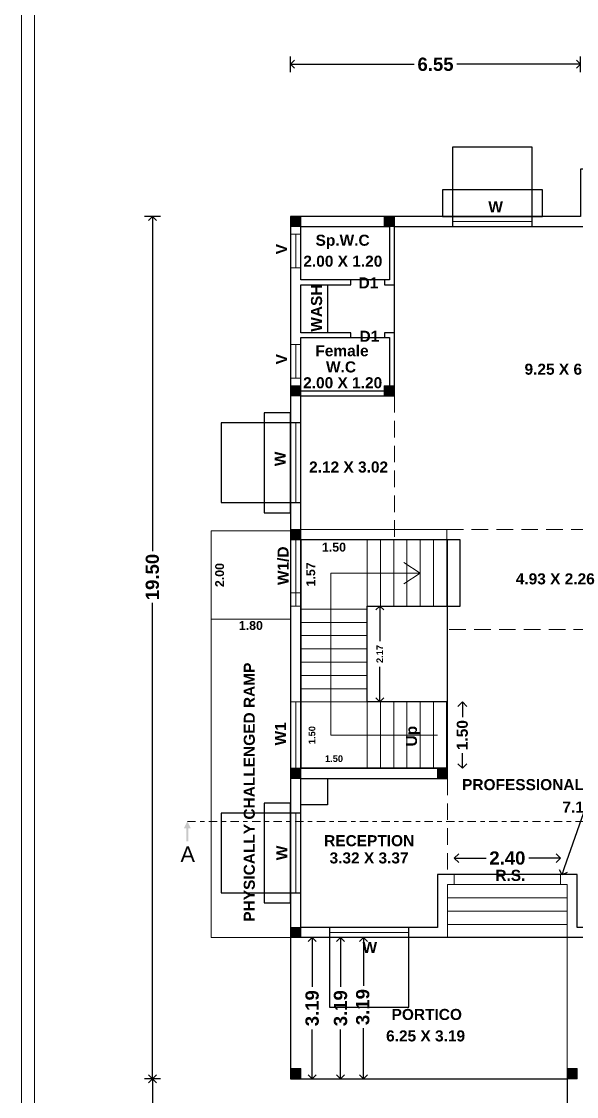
# Model space of a CAD drawing. Header units: metres. Extents: x -1558670 to -1556515, y 43632 to 45317.
# Drawn here: x -1558188.46 to -1558175.91, y 44070.96 to 44095.27 of the extents above; entities that cross this region are included whole.
import ezdxf

# ---------------------------------------------------------------- set-up
doc = ezdxf.new("R2010")
doc.units = ezdxf.units.M
doc.header["$LTSCALE"] = 750
doc.header["$MEASUREMENT"] = 0
doc.header["$PDMODE"] = 35
doc.header["$PDSIZE"] = 50
for name, pattern in [('DASHDOT2', [0.5, 0.25, -0.125, 0, -0.125]), ('DASHED', [0.75, 0.5, -0.25]), ('HIDDEN', [0.375, 0.25, -0.125])]:
    doc.linetypes.add(name, pattern=pattern)
doc.layers.get('0').update_dxf_attribs({"lineweight": 5})
doc.layers.get('Defpoints').update_dxf_attribs({"lineweight": 0})
doc.layers.add('AR_WALL', color=7, linetype='Continuous', lineweight=40)
doc.layers.add('DIST_EXIT', color=7, linetype='Continuous', lineweight=0)
doc.layers.add('BLK_1_COVERED_AREA', color=140, linetype='Continuous', plot=False)
doc.layers.add('BLK_1_FLR_0_BLT_UP_AREA', color=1, linetype='Continuous', plot=False)
for name, color, linetype in [('BLK_1_FLR_0_CARPET_AREA', 10, 'Continuous'), ('BLK_1_FLR_0_CHAJJA', 6, 'Continuous'), ('BLK_1_FLR_0_DRINKING_WATER', 1, 'Continuous'), ('BLK_1_FLR_0_EXIT_WIDTH_DOOR', 2, 'Continuous'), ('BLK_1_FLR_0_EXIT_WIDTH_STAIR', 1, 'Continuous'), ('BLK_1_FLR_0_REGULAR_ROOM', 7, 'Continuous'), ('BLK_1_FLR_0_ROOM_1_LIGHT_VENTILATION_1', 7, 'Continuous'), ('BLK_1_FLR_0_SP_WC', 2, 'Continuous'), ('BLK_1_FLR_0_STAIR_1', 1, 'Continuous'), ('BLK_1_FLR_0_WASH', 7, 'Continuous'), ('BLK_1_FLR_0_WATER_CLOSET', 7, 'Continuous'), ('BLK_1_PORTICO_1', 7, 'Continuous')]:
    doc.layers.add(name, color=color, linetype=linetype)
doc.styles.add('Ar Bold', font='arialbd.ttf', dxfattribs={"height": 0.5})
doc.styles.get("Standard").update_dxf_attribs({"font": 'arial.ttf'})
doc.dimstyles.new('~Side open', dxfattribs={"dimtxt": 0.5, "dimasz": 0.18, "dimexe": 0.18, "dimexo": 0.0625, "dimgap": 0.09, "dimtad": 1, "dimzin": 4, "dimdsep": 46, "dimtxsty": 'Ar Bold', "dimblk": 'OPEN90', "dimcen": 0.09, "dimse1": 1, "dimse2": 1, "dimclrd": 252, "dimclrt": 256, "dimadec": 0, "dimazin": 0, "dimtfac": 1, "dimtix": 1, "dimtofl": 0, "dimtmove": 2, "dimatfit": 0, "dimfxl": 0, "dimtzin": 0, "dimarcsym": 0})

# ---------------------------------------------------------------- blocks, each defined once
blk = doc.blocks.new('_Open90')
at = {"layer": 'AR_WALL', "color": 0, "lineweight": -2}
for p, q in [((0, 0), (-1, 0)), ((-0.5, 0.5), (0, 0)), ((0, 0), (-0.5, -0.5))]:
    blk.add_line(p, q, dxfattribs=at)
blk = doc.blocks.new('*D84')
at = {"color": 252, "lineweight": -2}
for p, q in [((-1558180.36, 44081.874), (-1558180.36, 44081.256)), ((-1558180.36, 44080.064), (-1558180.36, 44080.682))]:
    blk.add_line(p, q, dxfattribs=at)
at = {"layer": 'Defpoints', "color": 0}
for p in [(-1558180.645, 44082.054), (-1558180.36, 44082.054), (-1558180.645, 44079.884)]:
    blk.add_point(p, dxfattribs=at)
at = {"color": 252, "lineweight": -2, "xscale": 0.18, "yscale": 0.18, "zscale": 0.18}
for p, rotation in [((-1558180.36, 44082.054), 90), ((-1558180.36, 44079.884), 270)]:
    blk.add_blockref('_Open90', p, dxfattribs=dict(at, rotation=rotation))
at = {"insert": (-1558180.36, 44080.969), "char_height": 0.5, "attachment_point": 5, "rotation": 90, "style": 'Ar Bold'}
blk.add_mtext('{\\H0.3x;2.17}', dxfattribs=at)
blk = doc.blocks.new('*D83')
at = {"layer": 'Defpoints', "color": 0}
for p in [(-1558182.145, 44083.115), (-1558182.145, 44082.284), (-1558180.645, 44082.284)]:
    blk.add_point(p, dxfattribs=at)
at = {"insert": (-1558181.395, 44083.383), "char_height": 0.5, "attachment_point": 5, "style": 'Ar Bold'}
blk.add_mtext('{\\H0.4x;1.50}', dxfattribs=at)
blk = doc.blocks.new('*D85')
at = {"layer": 'Defpoints', "color": 0}
for p in [(-1558182.145, 44079.884), (-1558180.645, 44079.884), (-1558180.645, 44079.703)]:
    blk.add_point(p, dxfattribs=at)
at = {"insert": (-1558181.395, 44078.601), "char_height": 0.5, "attachment_point": 5, "style": 'Ar Bold'}
blk.add_mtext('{\\H0.3x;1.50}', dxfattribs=at)
blk = doc.blocks.new('*D86')
at = {"layer": 'Defpoints', "color": 0}
for p in [(-1558180.891, 44079.884), (-1558180.645, 44079.884), (-1558180.645, 44078.384)]:
    blk.add_point(p, dxfattribs=at)
at = {"insert": (-1558181.892, 44079.134), "char_height": 0.5, "attachment_point": 5, "rotation": 90, "style": 'Ar Bold'}
blk.add_mtext('{\\H0.3x;1.50}', dxfattribs=at)
blk = doc.blocks.new('*D87')
at = {"layer": 'Defpoints', "color": 0}
for p in [(-1558182.145, 44083.554), (-1558181.997, 44083.554), (-1558182.145, 44081.984)]:
    blk.add_point(p, dxfattribs=at)
at = {"insert": (-1558181.919, 44082.769), "char_height": 0.5, "attachment_point": 5, "rotation": 90, "style": 'Ar Bold'}
blk.add_mtext('{\\H0.4x;1.57}', dxfattribs=at)
blk = doc.blocks.new('*D88')
at = {"layer": 'BLK_1_FLR_0_EXIT_WIDTH_STAIR', "color": 1, "lineweight": -2}
for p, q in [((-1558178.493, 44079.684), (-1558178.493, 44079.542)), ((-1558178.493, 44078.584), (-1558178.493, 44078.727))]:
    blk.add_line(p, q, dxfattribs=at)
at = {"layer": 'Defpoints', "color": 0}
for p in [(-1558178.845, 44079.884), (-1558178.845, 44078.384), (-1558178.493, 44078.384)]:
    blk.add_point(p, dxfattribs=at)
at = {"layer": 'BLK_1_FLR_0_EXIT_WIDTH_STAIR', "color": 1, "lineweight": -2, "xscale": 0.2, "yscale": 0.2, "zscale": 0.2}
for p, rotation in [((-1558178.493, 44079.884), 90), ((-1558178.493, 44078.384), 270)]:
    blk.add_blockref('_Open90', p, dxfattribs=dict(at, rotation=rotation))
at = {"layer": 'BLK_1_FLR_0_EXIT_WIDTH_STAIR', "insert": (-1558178.493, 44079.134), "char_height": 0.5, "attachment_point": 5, "rotation": 90, "style": 'Ar Bold'}
blk.add_mtext('{\\H0.5x;1.50}', dxfattribs=at)
blk = doc.blocks.new('*D89')
at = {"layer": 'BLK_1_FLR_0_EXIT_WIDTH_DOOR', "color": 2, "lineweight": -2}
for p, q in [((-1558178.475, 44076.353), (-1558177.957, 44076.353)), ((-1558176.475, 44076.353), (-1558176.992, 44076.353))]:
    blk.add_line(p, q, dxfattribs=at)
at = {"layer": 'Defpoints', "color": 0}
for p in [(-1558176.275, 44076.353), (-1558178.675, 44075.984), (-1558176.275, 44075.984)]:
    blk.add_point(p, dxfattribs=at)
at = {"layer": 'BLK_1_FLR_0_EXIT_WIDTH_DOOR', "color": 2, "lineweight": -2, "xscale": 0.2, "yscale": 0.2, "zscale": 0.2, "rotation": 180}
blk.add_blockref('_Open90', (-1558178.675, 44076.353), dxfattribs=at)
at = {"layer": 'BLK_1_FLR_0_EXIT_WIDTH_DOOR', "color": 2, "lineweight": -2, "xscale": 0.2, "yscale": 0.2, "zscale": 0.2}
blk.add_blockref('_Open90', (-1558176.275, 44076.353), dxfattribs=at)
at = {"layer": 'BLK_1_FLR_0_EXIT_WIDTH_DOOR', "insert": (-1558177.475, 44076.353), "char_height": 0.5, "attachment_point": 5, "style": 'Ar Bold'}
blk.add_mtext('{\\H0.6x;\\C2;2.40}', dxfattribs=at)
blk = doc.blocks.new('*D90')
at = {"layer": 'Defpoints', "color": 0}
for p in [(-1558170.784, 44091.704), (-1558176.275, 44075.984), (-1558176.239, 44075.972)]:
    blk.add_point(p, dxfattribs=at)
at = {"layer": 'DIST_EXIT', "color": 7, "lineweight": -2}
for p, q in [((-1558170.808, 44091.522), (-1558174.374, 44081.312)), ((-1558176.18, 44076.142), (-1558174.764, 44080.195))]:
    blk.add_line(p, q, dxfattribs=at)
at = {"layer": 'DIST_EXIT', "color": 7, "lineweight": -2, "xscale": 0.18, "yscale": 0.18, "zscale": 0.18}
for p, rotation in [((-1558170.749, 44091.692), 70.74797862416571), ((-1558176.239, 44075.972), 250.7479786241657)]:
    blk.add_blockref('_Open90', p, dxfattribs=dict(at, rotation=rotation))
at = {"layer": 'DIST_EXIT', "insert": (-1558174.569, 44080.753), "char_height": 0.5, "attachment_point": 5, "rotation": 70.748, "style": 'Ar Bold'}
blk.add_mtext('{\\H0.6x;16.65}', dxfattribs=at)
blk = doc.blocks.new('*D92')
at = {"layer": 'BLK_1_PORTICO_1', "color": 2, "lineweight": -2}
for p, q in [((-1558181.246, 44074.374), (-1558181.246, 44073.439)), ((-1558181.246, 44071.543), (-1558181.246, 44072.478))]:
    blk.add_line(p, q, dxfattribs=at)
at = {"layer": 'Defpoints', "color": 0}
for p in [(-1558178.825, 44074.554), (-1558181.246, 44071.363), (-1558178.825, 44071.363)]:
    blk.add_point(p, dxfattribs=at)
at = {"layer": 'BLK_1_PORTICO_1', "color": 2, "lineweight": -2, "xscale": 0.18, "yscale": 0.18, "zscale": 0.18}
for p, rotation in [((-1558181.246, 44074.554), 90), ((-1558181.246, 44071.363), 270)]:
    blk.add_blockref('_Open90', p, dxfattribs=dict(at, rotation=rotation))
at = {"layer": 'BLK_1_PORTICO_1', "insert": (-1558181.246, 44072.958), "char_height": 0.5, "attachment_point": 5, "rotation": 90, "style": 'Ar Bold'}
blk.add_mtext('{\\H0.6x;\\C2;3.19}', dxfattribs=at)
blk = doc.blocks.new('*D103')
at = {"color": 0, "lineweight": -2}
for p, q in [((-1558182.375, 44066.815), (-1558182.375, 44066.455)), ((-1558176.124, 44066.815), (-1558176.124, 44066.455))]:
    blk.add_line(p, q, dxfattribs=at)
at = {"color": 252, "lineweight": -2}
for p, q in [((-1558182.195, 44066.635), (-1558179.732, 44066.635)), ((-1558176.304, 44066.635), (-1558178.767, 44066.635))]:
    blk.add_line(p, q, dxfattribs=at)
at = {"layer": 'Defpoints', "color": 0}
for p in [(-1558182.375, 44071.363), (-1558176.124, 44071.363), (-1558176.124, 44066.635)]:
    blk.add_point(p, dxfattribs=at)
at = {"color": 252, "lineweight": -2, "xscale": 0.18, "yscale": 0.18, "zscale": 0.18, "rotation": 180}
blk.add_blockref('_Open90', (-1558182.375, 44066.635), dxfattribs=at)
at = {"color": 252, "lineweight": -2, "xscale": 0.18, "yscale": 0.18, "zscale": 0.18}
blk.add_blockref('_Open90', (-1558176.124, 44066.635), dxfattribs=at)
at = {"insert": (-1558179.25, 44066.635), "char_height": 0.5, "attachment_point": 5, "style": 'Ar Bold'}
blk.add_mtext('{\\H0.6x;6.25}', dxfattribs=at)
blk = doc.blocks.new('*D104')
at = {"color": 0, "lineweight": -2}
for p, q in [((-1558185.321, 44071.363), (-1558185.681, 44071.363)), ((-1558185.321, 44067.533), (-1558185.681, 44067.533))]:
    blk.add_line(p, q, dxfattribs=at)
at = {"color": 252, "lineweight": -2}
for p, q in [((-1558185.501, 44071.183), (-1558185.501, 44069.929)), ((-1558185.501, 44067.713), (-1558185.501, 44068.967))]:
    blk.add_line(p, q, dxfattribs=at)
at = {"layer": 'Defpoints', "color": 0}
for p in [(-1558176.124, 44071.363), (-1558185.501, 44067.533), (-1558176.124, 44067.533)]:
    blk.add_point(p, dxfattribs=at)
at = {"color": 252, "lineweight": -2, "xscale": 0.18, "yscale": 0.18, "zscale": 0.18}
for p, rotation in [((-1558185.501, 44071.363), 90), ((-1558185.501, 44067.533), 270)]:
    blk.add_blockref('_Open90', p, dxfattribs=dict(at, rotation=rotation))
at = {"insert": (-1558185.501, 44069.448), "char_height": 0.5, "attachment_point": 5, "rotation": 90, "style": 'Ar Bold'}
blk.add_mtext('{\\H0.6x;3.83}', dxfattribs=at)
blk = doc.blocks.new('*D105')
at = {"color": 0, "lineweight": -2}
for p, q in [((-1558185.321, 44090.864), (-1558185.681, 44090.864)), ((-1558185.321, 44071.363), (-1558185.681, 44071.363))]:
    blk.add_line(p, q, dxfattribs=at)
at = {"color": 252, "lineweight": -2}
for p, q in [((-1558185.501, 44090.684), (-1558185.501, 44083.297)), ((-1558185.501, 44071.543), (-1558185.501, 44082.122))]:
    blk.add_line(p, q, dxfattribs=at)
at = {"layer": 'Defpoints', "color": 0}
for p in [(-1558182.375, 44090.864), (-1558185.501, 44071.363), (-1558182.375, 44071.363)]:
    blk.add_point(p, dxfattribs=at)
at = {"color": 252, "lineweight": -2, "xscale": 0.18, "yscale": 0.18, "zscale": 0.18}
for p, rotation in [((-1558185.501, 44090.864), 90), ((-1558185.501, 44071.363), 270)]:
    blk.add_blockref('_Open90', p, dxfattribs=dict(at, rotation=rotation))
at = {"insert": (-1558185.501, 44082.709), "char_height": 0.5, "attachment_point": 5, "rotation": 90, "style": 'Ar Bold'}
blk.add_mtext('{\\H0.6x;19.50}', dxfattribs=at)
blk = doc.blocks.new('*D106')
at = {"color": 0, "lineweight": -2}
for p, q in [((-1558182.375, 44094.124), (-1558182.375, 44094.484)), ((-1558175.825, 44094.124), (-1558175.825, 44094.484))]:
    blk.add_line(p, q, dxfattribs=at)
at = {"color": 252, "lineweight": -2}
for p, q in [((-1558182.195, 44094.304), (-1558179.583, 44094.304)), ((-1558176.005, 44094.304), (-1558178.617, 44094.304))]:
    blk.add_line(p, q, dxfattribs=at)
at = {"layer": 'Defpoints', "color": 0}
for p in [(-1558175.825, 44094.304), (-1558182.375, 44090.864), (-1558175.825, 44090.864)]:
    blk.add_point(p, dxfattribs=at)
at = {"color": 252, "lineweight": -2, "xscale": 0.18, "yscale": 0.18, "zscale": 0.18, "rotation": 180}
blk.add_blockref('_Open90', (-1558182.375, 44094.304), dxfattribs=at)
at = {"color": 252, "lineweight": -2, "xscale": 0.18, "yscale": 0.18, "zscale": 0.18}
blk.add_blockref('_Open90', (-1558175.825, 44094.304), dxfattribs=at)
at = {"insert": (-1558179.1, 44094.304), "char_height": 0.5, "attachment_point": 5, "style": 'Ar Bold'}
blk.add_mtext('{\\H0.6x;6.55}', dxfattribs=at)
blk = doc.blocks.new('*D120')
at = {"layer": 'Defpoints', "color": 0}
for p in [(-1558184.175, 44081.754), (-1558182.375, 44081.754), (-1558184.175, 44081.231)]:
    blk.add_point(p, dxfattribs=at)
at = {"insert": (-1558183.275, 44081.612), "char_height": 0.5, "attachment_point": 5, "style": 'Ar Bold'}
blk.add_mtext('{\\H0.4x;1.80}', dxfattribs=at)
blk = doc.blocks.new('*D121')
at = {"layer": 'Defpoints', "color": 0}
for p in [(-1558184.175, 44083.754), (-1558183.74, 44083.754), (-1558184.175, 44081.754)]:
    blk.add_point(p, dxfattribs=at)
at = {"insert": (-1558183.98, 44082.754), "char_height": 0.5, "attachment_point": 5, "rotation": 90, "style": 'Ar Bold'}
blk.add_mtext('{\\H0.4x;2.00}', dxfattribs=at)
blk = doc.blocks.new('*D139')
at = {"layer": 'BLK_1_PORTICO_1', "color": 4, "lineweight": -2}
for p, q in [((-1558181.888, 44074.374), (-1558181.888, 44073.439)), ((-1558181.888, 44071.543), (-1558181.888, 44072.478))]:
    blk.add_line(p, q, dxfattribs=at)
at = {"layer": 'Defpoints', "color": 0}
for p in [(-1558181.888, 44074.554), (-1558181.888, 44074.554), (-1558181.888, 44071.363)]:
    blk.add_point(p, dxfattribs=at)
at = {"layer": 'BLK_1_PORTICO_1', "color": 4, "lineweight": -2, "xscale": 0.18, "yscale": 0.18, "zscale": 0.18}
for p, rotation in [((-1558181.888, 44074.554), 90), ((-1558181.888, 44071.363), 270)]:
    blk.add_blockref('_Open90', p, dxfattribs=dict(at, rotation=rotation))
at = {"layer": 'BLK_1_PORTICO_1', "insert": (-1558181.888, 44072.958), "char_height": 0.5, "attachment_point": 5, "rotation": 90, "style": 'Ar Bold'}
blk.add_mtext('{\\H0.6x;\\C4;3.19}', dxfattribs=at)
blk = doc.blocks.new('*D189')
at = {"layer": 'BLK_1_PORTICO_1', "color": 1, "lineweight": -2}
for p, q in [((-1558180.729, 44074.374), (-1558180.729, 44073.464)), ((-1558180.729, 44071.543), (-1558180.729, 44072.504))]:
    blk.add_line(p, q, dxfattribs=at)
at = {"layer": 'Defpoints', "color": 0}
for p in [(-1558180.729, 44074.554), (-1558180.729, 44074.554), (-1558180.729, 44071.363)]:
    blk.add_point(p, dxfattribs=at)
at = {"layer": 'BLK_1_PORTICO_1', "color": 1, "lineweight": -2, "xscale": 0.18, "yscale": 0.18, "zscale": 0.18}
for p, rotation in [((-1558180.729, 44074.554), 90), ((-1558180.729, 44071.363), 270)]:
    blk.add_blockref('_Open90', p, dxfattribs=dict(at, rotation=rotation))
at = {"layer": 'BLK_1_PORTICO_1', "insert": (-1558180.744, 44072.984), "char_height": 0.5, "attachment_point": 5, "rotation": 90, "style": 'Ar Bold'}
blk.add_mtext('{\\H0.6x;\\C1;3.19}', dxfattribs=at)

msp = doc.modelspace()

# ---------------------------------------------------------------- hatches: boundary and pattern name
h = msp.add_hatch(color=8)
h.dxf.hatch_style = 1
h.paths.add_polyline_path([(-1558182.145, 44090.634), (-1558182.145, 44090.864), (-1558182.375, 44090.864), (-1558182.375, 44090.634)])
h = msp.add_hatch(color=8)
h.dxf.hatch_style = 1
h.paths.add_polyline_path([(-1558180.03, 44090.634), (-1558180.03, 44090.864), (-1558180.26, 44090.864), (-1558180.26, 44090.634)])
h = msp.add_hatch(color=8)
h.dxf.hatch_style = 1
h.paths.add_polyline_path([(-1558182.145, 44086.804), (-1558182.145, 44087.034), (-1558182.375, 44087.034), (-1558182.375, 44086.804)])
h = msp.add_hatch(color=8)
h.dxf.hatch_style = 1
h.paths.add_polyline_path([(-1558180.03, 44086.804), (-1558180.03, 44087.034), (-1558180.26, 44087.034), (-1558180.26, 44086.804)])
h = msp.add_hatch(color=8)
h.dxf.hatch_style = 1
h.paths.add_polyline_path([(-1558182.145, 44083.554), (-1558182.145, 44083.784), (-1558182.375, 44083.784), (-1558182.375, 44083.554)])
h = msp.add_hatch(color=8)
h.dxf.hatch_style = 1
h.paths.add_polyline_path([(-1558182.145, 44078.154), (-1558182.145, 44078.384), (-1558182.375, 44078.384), (-1558182.375, 44078.154)])
h = msp.add_hatch(color=8)
h.dxf.hatch_style = 1
h.paths.add_polyline_path([(-1558178.825, 44078.154), (-1558178.825, 44078.384), (-1558179.055, 44078.384), (-1558179.055, 44078.154)])
msp.add_hatch(color=256).paths.add_polyline_path([(-1558184.685, 44076.732), (-1558184.685, 44077.023), (-1558184.629, 44077.023), (-1558184.71, 44077.183), (-1558184.79, 44077.023), (-1558184.734, 44077.023), (-1558184.734, 44076.732)])
h = msp.add_hatch(color=8)
h.dxf.hatch_style = 1
h.paths.add_polyline_path([(-1558182.145, 44074.554), (-1558182.145, 44074.784), (-1558182.375, 44074.784), (-1558182.375, 44074.554)])
h = msp.add_hatch(color=8)
h.dxf.hatch_style = 1
h.paths.add_polyline_path([(-1558182.375, 44071.363), (-1558182.145, 44071.363), (-1558182.145, 44071.593), (-1558182.375, 44071.593)])
h = msp.add_hatch(color=8)
h.dxf.hatch_style = 1
h.paths.add_polyline_path([(-1558175.894, 44071.363), (-1558175.894, 44071.593), (-1558176.124, 44071.593), (-1558176.124, 44071.363)])

# ---------------------------------------------------------------- linework, layer by layer
for p, q in [((-1558175.825, 44090.864), (-1558182.375, 44090.864)), ((-1558182.375, 44090.864), (-1558182.375, 44074.554)), ((-1558178.712, 44090.634), (-1558178.712, 44090.864)), ((-1558176.912, 44090.634), (-1558176.912, 44090.864)), ((-1558180.145, 44090.634), (-1558182.145, 44090.634)), ((-1558182.145, 44090.634), (-1558182.145, 44089.434)), ((-1558180.14, 44090.634), (-1558180.14, 44089.429)), ((-1558175.595, 44090.634), (-1558180.03, 44090.634)), ((-1558180.03, 44090.634), (-1558180.03, 44089.319)), ((-1558176.912, 44090.749), (-1558178.712, 44090.749)), ((-1558182.145, 44090.46), (-1558182.375, 44090.46)), ((-1558182.26, 44089.7), (-1558182.26, 44090.46)), ((-1558182.145, 44089.7), (-1558182.375, 44089.7)), ((-1558181.015, 44089.429), (-1558182.145, 44089.429)), ((-1558181.015, 44089.429), (-1558181.015, 44089.319)), ((-1558180.14, 44089.429), (-1558180.255, 44089.429)), ((-1558180.255, 44089.429), (-1558180.255, 44089.319)), ((-1558182.145, 44089.319), (-1558182.145, 44088.234)), ((-1558181.015, 44089.319), (-1558182.145, 44089.319)), ((-1558180.03, 44089.319), (-1558180.255, 44089.319)), ((-1558181.015, 44088.234), (-1558182.145, 44088.234)), ((-1558181.015, 44088.124), (-1558181.015, 44088.234)), ((-1558180.03, 44088.234), (-1558180.255, 44088.234)), ((-1558180.255, 44088.124), (-1558180.255, 44088.234)), ((-1558180.03, 44086.804), (-1558180.03, 44088.234)), ((-1558182.145, 44087.97), (-1558182.375, 44087.97)), ((-1558182.26, 44087.21), (-1558182.26, 44087.97)), ((-1558182.145, 44086.919), (-1558182.145, 44088.124)), ((-1558181.015, 44088.124), (-1558182.145, 44088.124)), ((-1558180.14, 44088.124), (-1558180.255, 44088.124)), ((-1558180.14, 44086.914), (-1558180.14, 44088.124)), ((-1558182.145, 44087.21), (-1558182.375, 44087.21)), ((-1558180.14, 44086.914), (-1558182.145, 44086.914)), ((-1558180.03, 44086.804), (-1558182.145, 44086.804)), ((-1558182.145, 44086.804), (-1558182.145, 44083.784)), ((-1558182.145, 44086.194), (-1558182.375, 44086.194)), ((-1558182.26, 44084.394), (-1558182.26, 44086.194)), ((-1558182.145, 44084.394), (-1558182.375, 44084.394)), ((-1558184.175, 44083.754), (-1558182.375, 44083.754)), ((-1558184.175, 44083.754), (-1558184.175, 44074.554)), ((-1558184.175, 44083.754), (-1558182.375, 44083.754)), ((-1558184.175, 44083.754), (-1558184.175, 44074.554)), ((-1558182.145, 44083.784), (-1558182.145, 44078.384)), ((-1558182.145, 44083.784), (-1558178.845, 44083.784)), ((-1558178.845, 44083.784), (-1558178.845, 44083.554)), ((-1558182.145, 44083.554), (-1558182.375, 44083.554)), ((-1558182.26, 44082.054), (-1558182.26, 44083.554)), ((-1558182.145, 44083.554), (-1558180.645, 44083.554)), ((-1558180.645, 44083.554), (-1558178.845, 44083.554)), ((-1558182.375, 44082.354), (-1558182.145, 44082.354)), ((-1558182.145, 44082.054), (-1558182.375, 44082.054)), ((-1558184.175, 44081.754), (-1558182.375, 44081.754)), ((-1558182.145, 44079.884), (-1558182.375, 44079.884)), ((-1558182.26, 44078.384), (-1558182.26, 44079.884)), ((-1558182.145, 44078.384), (-1558182.375, 44078.384)), ((-1558182.145, 44078.384), (-1558178.825, 44078.384)), ((-1558178.825, 44078.154), (-1558178.825, 44078.384)), ((-1558182.145, 44078.154), (-1558182.145, 44074.784)), ((-1558182.145, 44078.154), (-1558178.825, 44078.154)), ((-1558182.145, 44077.369), (-1558182.375, 44077.369)), ((-1558182.26, 44075.569), (-1558182.26, 44077.369)), ((-1558179.055, 44075.984), (-1558178.675, 44075.984)), ((-1558179.055, 44075.984), (-1558179.055, 44074.784)), ((-1558178.675, 44075.754), (-1558178.675, 44075.984)), ((-1558176.275, 44075.754), (-1558176.275, 44075.984)), ((-1558176.275, 44075.984), (-1558175.894, 44075.984)), ((-1558182.145, 44075.569), (-1558182.375, 44075.569)), ((-1558178.825, 44075.754), (-1558176.124, 44075.754)), ((-1558178.825, 44075.754), (-1558178.825, 44074.554)), ((-1558176.124, 44075.754), (-1558176.124, 44074.554)), ((-1558178.825, 44075.454), (-1558176.124, 44075.454)), ((-1558178.825, 44075.154), (-1558176.124, 44075.154)), ((-1558178.825, 44074.854), (-1558176.124, 44074.854)), ((-1558182.145, 44074.784), (-1558179.055, 44074.784)), ((-1558181.5, 44074.784), (-1558181.5, 44074.554)), ((-1558179.7, 44074.669), (-1558181.5, 44074.669)), ((-1558179.7, 44074.784), (-1558179.7, 44074.554)), ((-1558182.375, 44074.554), (-1558184.175, 44074.554)), ((-1558182.375, 44074.554), (-1558178.825, 44074.554)), ((-1558182.375, 44074.554), (-1558182.375, 44071.363)), ((-1558178.825, 44074.554), (-1558175.929, 44074.554)), ((-1558176.124, 44074.554), (-1558171.454, 44074.554)), ((-1558176.124, 44074.554), (-1558176.124, 44071.363)), ((-1558182.375, 44071.363), (-1558176.124, 44071.363))]:
    msp.add_line(p, q)
at = {"linetype": 'DASHED', "ltscale": 0.001}
for p, q in [((-1558180.03, 44086.804), (-1558180.03, 44083.554)), ((-1558178.845, 44083.784), (-1558173.914, 44083.784)), ((-1558173.914, 44081.524), (-1558178.825, 44081.524)), ((-1558178.825, 44078.154), (-1558178.825, 44075.984))]:
    msp.add_line(p, q, dxfattribs=at)
at = {"color": 8, "linetype": 'HIDDEN'}
for p, q in [((-1558178.845, 44083.554), (-1558178.845, 44083.784)), ((-1558180.645, 44083.554), (-1558180.645, 44082.054)), ((-1558180.345, 44083.554), (-1558180.345, 44082.054)), ((-1558180.045, 44083.554), (-1558180.045, 44082.054)), ((-1558179.745, 44083.554), (-1558179.745, 44082.054)), ((-1558179.445, 44083.554), (-1558179.445, 44082.054)), ((-1558179.145, 44083.554), (-1558179.145, 44082.054)), ((-1558178.845, 44083.554), (-1558178.845, 44082.054)), ((-1558178.545, 44083.554), (-1558178.545, 44082.054)), ((-1558179.445, 44082.796), (-1558179.819, 44083.036)), ((-1558181.47, 44082.796), (-1558179.445, 44082.796)), ((-1558179.445, 44082.796), (-1558179.819, 44082.556)), ((-1558182.145, 44081.984), (-1558180.645, 44081.984)), ((-1558182.145, 44081.684), (-1558180.645, 44081.684)), ((-1558182.145, 44081.384), (-1558180.645, 44081.384)), ((-1558182.145, 44081.084), (-1558180.645, 44081.084)), ((-1558182.145, 44080.784), (-1558180.645, 44080.784))]:
    msp.add_line(p, q, dxfattribs=at)
at = {"color": 8}
for p, q in [((-1558181.47, 44079.134), (-1558181.47, 44082.796)), ((-1558180.645, 44082.054), (-1558180.645, 44078.384)), ((-1558178.845, 44082.054), (-1558180.645, 44082.054)), ((-1558182.145, 44080.484), (-1558180.645, 44080.484)), ((-1558182.145, 44080.184), (-1558180.645, 44080.184)), ((-1558182.145, 44079.884), (-1558178.845, 44079.884)), ((-1558180.345, 44079.884), (-1558180.345, 44078.384)), ((-1558180.045, 44079.884), (-1558180.045, 44078.384)), ((-1558179.745, 44079.884), (-1558179.745, 44078.384)), ((-1558179.445, 44079.884), (-1558179.445, 44078.384)), ((-1558179.145, 44079.884), (-1558179.145, 44078.384)), ((-1558178.845, 44079.884), (-1558178.845, 44078.384)), ((-1558179.058, 44079.134), (-1558181.47, 44079.134))]:
    msp.add_line(p, q, dxfattribs=at)
at = {"linetype": 'DASHDOT2', "ltscale": 0.001}
msp.add_line((-1558184.71, 44077.183), (-1558169.21, 44077.183), dxfattribs=at)
for points in [[(-1558089.331, 44119.22), (-1558188.46, 44119.22), (-1558188.46, 44055.181), (-1558089.331, 44055.181)], [(-1558182.145, 44090.634), (-1558182.375, 44090.634), (-1558182.375, 44090.864), (-1558182.145, 44090.864)], [(-1558180.03, 44090.634), (-1558180.26, 44090.634), (-1558180.26, 44090.864), (-1558180.03, 44090.864)], [(-1558182.145, 44086.804), (-1558182.375, 44086.804), (-1558182.375, 44087.034), (-1558182.145, 44087.034)], [(-1558180.03, 44086.804), (-1558180.26, 44086.804), (-1558180.26, 44087.034), (-1558180.03, 44087.034)], [(-1558182.145, 44083.554), (-1558182.375, 44083.554), (-1558182.375, 44083.784), (-1558182.145, 44083.784)], [(-1558182.145, 44078.154), (-1558182.375, 44078.154), (-1558182.375, 44078.384), (-1558182.145, 44078.384)], [(-1558178.825, 44078.154), (-1558179.055, 44078.154), (-1558179.055, 44078.384), (-1558178.825, 44078.384)], [(-1558182.145, 44074.554), (-1558182.375, 44074.554), (-1558182.375, 44074.784), (-1558182.145, 44074.784)], [(-1558182.375, 44071.363), (-1558182.145, 44071.363), (-1558182.145, 44071.593), (-1558182.375, 44071.593)], [(-1558176.124, 44071.363), (-1558175.894, 44071.363), (-1558175.894, 44071.593), (-1558176.124, 44071.593)]]:
    msp.add_lwpolyline(points, close=True)
at = {"color": 5}
msp.add_lwpolyline([(-1558188.167, 44055.475), (-1558089.625, 44055.475), (-1558089.625, 44118.926), (-1558188.167, 44118.926)], close=True, dxfattribs=at)
at = {"color": 1}
msp.add_lwpolyline([(-1558182.375, 44074.554), (-1558184.175, 44074.554), (-1558184.175, 44081.754), (-1558182.375, 44081.754)], close=True, dxfattribs=at)
at = {"layer": 'BLK_1_COVERED_AREA', "color": 140}
msp.add_lwpolyline([(-1558171.454, 44083.554), (-1558170.554, 44083.554), (-1558170.554, 44091.934), (-1558175.825, 44091.934), (-1558175.825, 44090.864), (-1558182.375, 44090.864), (-1558182.375, 44071.363), (-1558176.124, 44071.363), (-1558176.124, 44067.533), (-1558170.033, 44067.533), (-1558170.033, 44071.593), (-1558171.454, 44071.593)], close=True, dxfattribs=at)
at = {"layer": 'BLK_1_FLR_0_BLT_UP_AREA', "color": 18}
msp.add_lwpolyline([(-1558171.454, 44083.554), (-1558170.554, 44083.554), (-1558170.554, 44091.934), (-1558175.825, 44091.934), (-1558175.825, 44090.864), (-1558182.375, 44090.864), (-1558182.375, 44071.363), (-1558176.124, 44071.363), (-1558176.124, 44067.533), (-1558170.033, 44067.533), (-1558170.033, 44071.593), (-1558171.454, 44071.593)], close=True, dxfattribs=at)
at = {"layer": 'BLK_1_FLR_0_CARPET_AREA', "color": 18}
msp.add_lwpolyline([(-1558175.894, 44075.984), (-1558179.055, 44075.984), (-1558179.055, 44074.784), (-1558182.145, 44074.784), (-1558182.145, 44078.154), (-1558178.825, 44078.154), (-1558178.825, 44078.384), (-1558182.145, 44078.384), (-1558182.145, 44086.804), (-1558180.03, 44086.804), (-1558180.03, 44088.234), (-1558180.255, 44088.234), (-1558180.255, 44088.124), (-1558180.14, 44088.124), (-1558180.14, 44086.914), (-1558182.145, 44086.914), (-1558182.145, 44088.124), (-1558181.015, 44088.124), (-1558181.015, 44088.234), (-1558182.145, 44088.234), (-1558182.145, 44089.319), (-1558181.015, 44089.319), (-1558181.015, 44089.429), (-1558182.145, 44089.434), (-1558182.145, 44090.634), (-1558180.14, 44090.634), (-1558180.14, 44089.429), (-1558180.255, 44089.429), (-1558180.255, 44089.319), (-1558180.03, 44089.319), (-1558180.03, 44090.634), (-1558175.595, 44090.634)], dxfattribs=at)
at = {"layer": 'BLK_1_FLR_0_CHAJJA', "color": 6}
for points in [[(-1558178.942, 44091.464), (-1558178.942, 44090.864), (-1558176.682, 44090.864), (-1558176.682, 44091.464)], [(-1558182.975, 44084.164), (-1558182.375, 44084.164), (-1558182.375, 44086.424), (-1558182.975, 44086.424)], [(-1558182.975, 44075.339), (-1558182.375, 44075.339), (-1558182.375, 44077.599), (-1558182.975, 44077.599)]]:
    msp.add_lwpolyline(points, close=True, dxfattribs=at)
at = {"layer": 'BLK_1_FLR_0_DRINKING_WATER', "color": 7}
msp.add_lwpolyline([(-1558182.145, 44078.154), (-1558181.545, 44078.154), (-1558181.545, 44077.554), (-1558182.145, 44077.554)], close=True, dxfattribs=at)
at = {"layer": 'BLK_1_FLR_0_REGULAR_ROOM', "color": 2}
msp.add_lwpolyline([(-1558180.03, 44090.634), (-1558175.595, 44090.634), (-1558175.595, 44091.704), (-1558170.784, 44091.704), (-1558170.784, 44086.014), (-1558173.914, 44086.014), (-1558173.914, 44081.524), (-1558171.684, 44081.524), (-1558171.684, 44074.784), (-1558175.894, 44074.784), (-1558175.894, 44075.984), (-1558179.055, 44075.984), (-1558179.055, 44074.784), (-1558182.145, 44074.784), (-1558182.145, 44078.154), (-1558178.825, 44078.154), (-1558178.825, 44083.554), (-1558182.145, 44083.554), (-1558182.145, 44086.804), (-1558180.03, 44086.804)], close=True, dxfattribs=at)
at = {"layer": 'BLK_1_FLR_0_ROOM_1_LIGHT_VENTILATION_1', "color": 2}
for points in [[(-1558178.712, 44092.434), (-1558178.712, 44090.634), (-1558176.912, 44090.634), (-1558176.912, 44092.434)], [(-1558183.945, 44084.394), (-1558182.145, 44084.394), (-1558182.145, 44086.194), (-1558183.945, 44086.194)], [(-1558183.945, 44075.569), (-1558182.145, 44075.569), (-1558182.145, 44077.369), (-1558183.945, 44077.369)], [(-1558181.5, 44074.784), (-1558181.5, 44072.984), (-1558179.7, 44072.984), (-1558179.7, 44074.784)]]:
    msp.add_lwpolyline(points, close=True, dxfattribs=at)
at = {"layer": 'BLK_1_FLR_0_SP_WC', "color": 233}
msp.add_lwpolyline([(-1558182.145, 44090.634), (-1558180.14, 44090.634), (-1558180.14, 44089.429), (-1558182.145, 44089.429)], close=True, dxfattribs=at)
at = {"layer": 'BLK_1_FLR_0_STAIR_1', "color": 1}
msp.add_lwpolyline([(-1558178.545, 44083.554), (-1558182.145, 44083.554), (-1558182.145, 44078.384), (-1558178.845, 44078.384), (-1558178.845, 44079.884), (-1558180.645, 44079.884), (-1558180.645, 44082.054), (-1558178.545, 44082.054)], close=True, dxfattribs=at)
at = {"layer": 'BLK_1_FLR_0_WASH', "color": 55}
msp.add_lwpolyline([(-1558182.145, 44089.319), (-1558181.545, 44089.319), (-1558181.545, 44088.234), (-1558182.145, 44088.234)], close=True, dxfattribs=at)
at = {"layer": 'BLK_1_FLR_0_WATER_CLOSET', "color": 2}
msp.add_lwpolyline([(-1558182.145, 44088.124), (-1558180.14, 44088.124), (-1558180.14, 44086.914), (-1558182.145, 44086.914)], close=True, dxfattribs=at)
at = {"layer": 'BLK_1_PORTICO_1', "color": 5}
msp.add_lwpolyline([(-1558182.375, 44074.554), (-1558182.375, 44071.363), (-1558176.124, 44071.363), (-1558176.124, 44067.533), (-1558170.033, 44067.533), (-1558170.033, 44074.554)], close=True, dxfattribs=at)

# ---------------------------------------------------------------- texts
at = {"color": 7, "style": 'Ar Bold'}
for s, p in [('W', (-1558177.905, 44090.956)), ('Sp.W.C', (-1558181.811, 44090.201)), ('2.00 X 1.20', (-1558182.088, 44089.727)), ('D1', (-1558180.84, 44089.236)), ('D1', (-1558180.817, 44088.029)), ('Female', (-1558181.816, 44087.702)), ('W.C', (-1558181.575, 44087.336)), ('9.25 X 6.85', (-1558177.087, 44087.284)), ('2.00 X 1.20', (-1558182.092, 44086.978)), ('2.12 X 3.02', (-1558181.958, 44085.072)), ('4.93 X 2.26', (-1558177.285, 44082.543)), ('PROFESSIONAL CONSULTING OFFICE', (-1558178.499, 44077.89)), ('7.14 X 5.54', (-1558176.231, 44077.381)), ('RECEPTION', (-1558181.618, 44076.622)), ('3.32 X 3.37', (-1558181.495, 44076.232)), ('R.S.', (-1558177.747, 44075.838)), ('W', (-1558180.75, 44074.206)), ('PORTICO', (-1558180.093, 44072.692)), ('6.25 X 3.19', (-1558180.217, 44072.207))]:
    msp.add_text(s, height=0.25, dxfattribs=at).set_placement(p)
for s, p in [('V', (-1558182.454, 44090.008)), ('WASH', (-1558181.665, 44088.257)), ('V', (-1558182.454, 44087.519)), ('W', (-1558182.49, 44085.215)), ('W1/D', (-1558182.422, 44082.528)), ('PHYSICALLY CHALLENGED RAMP', (-1558183.185, 44074.915)), ('W1', (-1558182.48, 44078.901)), ('Up', (-1558179.519, 44078.878)), ('W', (-1558182.447, 44076.305))]:
    msp.add_text(s, height=0.25, rotation=90, dxfattribs=at).set_placement(p)
at = {"color": 7, "insert": (-1558184.702, 44076.616), "char_height": 0.35, "width": 0.49039, "attachment_point": 2}
msp.add_mtext('A', dxfattribs=at)

# ---------------------------------------------------------------- dimensions: what is measured, and where the dimension line sits
for base, p1, p2, angle, text, override, picture, middle in [((-1558175.825, 44094.304), (-1558182.375, 44090.864), (-1558175.825, 44090.864), 0, '{\\H0.6x;<>}', {"dimse1": 0, "dimse2": 0, "dimfxlon": 1}, '*D106', (-1558179.1, 44094.304)), ((-1558185.501, 44071.363), (-1558182.375, 44090.864), (-1558182.375, 44071.363), 270, '{\\H0.6x;<>}', {"dimse1": 0, "dimse2": 0, "dimfxlon": 1}, '*D105', (-1558185.501, 44082.709)), ((-1558183.74, 44083.754), (-1558184.175, 44081.754), (-1558184.175, 44083.754), 90, '{\\H0.4x;<>}', {"dimtxt": 1, "dimtad": 0, "dimsd1": 1, "dimsd2": 1, "dimfxlon": 1}, '*D121', (-1558183.98, 44082.754)), ((-1558182.145, 44083.115), (-1558180.645, 44082.284), (-1558182.145, 44082.284), 180, '{\\H0.4x;<>}', {"dimtxt": 1, "dimtad": 0, "dimsd1": 1, "dimsd2": 1, "dimfxlon": 1}, '*D83', (-1558181.395, 44083.383)), ((-1558181.997, 44083.554), (-1558182.145, 44081.984), (-1558182.145, 44083.554), 90, '{\\H0.4x;<>}', {"dimtxt": 1, "dimtad": 0, "dimsd1": 1, "dimsd2": 1, "dimfxlon": 1}, '*D87', (-1558181.919, 44082.769)), ((-1558184.175, 44081.231), (-1558182.375, 44081.754), (-1558184.175, 44081.754), 180, '{\\H0.4x;<>}', {"dimtxt": 1, "dimtad": 0, "dimsd1": 1, "dimsd2": 1, "dimfxlon": 1}, '*D120', (-1558183.275, 44081.612)), ((-1558180.891, 44079.884), (-1558180.645, 44078.384), (-1558180.645, 44079.884), 90, '{\\H0.3x;<>}', {"dimtxt": 1, "dimtad": 0, "dimsd1": 1, "dimsd2": 1, "dimfxlon": 1}, '*D86', (-1558181.892, 44079.134)), ((-1558180.645, 44079.703), (-1558182.145, 44079.884), (-1558180.645, 44079.884), 0, '{\\H0.3x;<>}', {"dimtxt": 1, "dimtad": 0, "dimsd1": 1, "dimsd2": 1, "dimfxlon": 1}, '*D85', (-1558181.395, 44078.601)), ((-1558185.501, 44067.533), (-1558176.124, 44071.363), (-1558176.124, 44067.533), 270, '{\\H0.6x;<>}', {"dimse1": 0, "dimse2": 0, "dimfxlon": 1}, '*D104', (-1558185.501, 44069.448)), ((-1558176.124, 44066.635), (-1558182.375, 44071.363), (-1558176.124, 44071.363), 0, '{\\H0.6x;<>}', {"dimse1": 0, "dimse2": 0, "dimfxlon": 1}, '*D103', (-1558179.25, 44066.635))]:
    dim = msp.add_linear_dim(base=base, p1=p1, p2=p2, angle=angle, text=text, dimstyle='~Side open', override=override)
    dim.commit()
    dim.dimension.update_dxf_attribs({"geometry": picture, "text_midpoint": middle, "dimtype": 161})
dim = msp.add_aligned_dim(p1=(-1558180.645, 44079.884), p2=(-1558180.645, 44082.054), distance=-0.285, text='{\\H0.3x;<>}', dimstyle='~Side open', override={"dimtxt": 1, "dimtad": 0, "dimfxlon": 1})
dim.commit()
dim.dimension.update_dxf_attribs({"geometry": '*D84', "text_midpoint": (-1558180.36, 44080.969)})
at = {"layer": 'BLK_1_FLR_0_EXIT_WIDTH_DOOR', "color": 2}
dim = msp.add_aligned_dim(p1=(-1558178.675, 44075.984), p2=(-1558176.275, 44075.984), distance=0.368, text='{\\H0.6x;\\C2;<>}', dimstyle='~Side open', override={"dimtxt": 1, "dimasz": 0.2, "dimtad": 0, "dimclrd": 2}, dxfattribs=at)
dim.commit()
dim.dimension.update_dxf_attribs({"geometry": '*D89', "text_midpoint": (-1558177.475, 44076.353)})
at = {"layer": 'BLK_1_FLR_0_EXIT_WIDTH_STAIR', "color": 1}
dim = msp.add_aligned_dim(p1=(-1558178.845, 44079.884), p2=(-1558178.845, 44078.384), distance=0.352, text='{\\H0.5x;<>}', dimstyle='~Side open', override={"dimtxt": 1, "dimasz": 0.2, "dimtad": 0, "dimclrd": 1}, dxfattribs=at)
dim.commit()
dim.dimension.update_dxf_attribs({"geometry": '*D88', "text_midpoint": (-1558178.493, 44079.134)})
at = {"layer": 'BLK_1_PORTICO_1', "color": 4}
dim = msp.add_linear_dim(base=(-1558181.888, 44074.554), p1=(-1558181.888, 44071.363), p2=(-1558181.888, 44074.554), angle=90, text='{\\H0.6x;\\C4;<>}', dimstyle='~Side open', override={"dimclrd": 4}, dxfattribs=at)
dim.commit()
dim.dimension.update_dxf_attribs({"geometry": '*D139', "text_midpoint": (-1558181.888, 44072.958), "dimtype": 160})
at = {"layer": 'BLK_1_PORTICO_1', "color": 2}
dim = msp.add_linear_dim(base=(-1558181.246, 44071.363), p1=(-1558178.825, 44074.554), p2=(-1558178.825, 44071.363), angle=90, text='{\\H0.6x;\\C2;<>}', dimstyle='~Side open', override={"dimclrd": 2}, dxfattribs=at)
dim.commit()
dim.dimension.update_dxf_attribs({"geometry": '*D92', "text_midpoint": (-1558181.246, 44072.958), "dimtype": 160})
at = {"layer": 'BLK_1_PORTICO_1', "color": 1}
dim = msp.add_linear_dim(base=(-1558180.729, 44074.554), p1=(-1558180.729, 44071.363), p2=(-1558180.729, 44074.554), angle=90, text='{\\H0.6x;\\C1;<>}', dimstyle='~Side open', override={"dimclrd": 1}, dxfattribs=at)
dim.commit()
dim.dimension.update_dxf_attribs({"geometry": '*D189', "text_midpoint": (-1558180.744, 44072.984), "dimtype": 160})
at = {"layer": 'DIST_EXIT', "color": 7}
dim = msp.add_linear_dim(base=(-1558176.239, 44075.972), p1=(-1558170.784, 44091.704), p2=(-1558176.275, 44075.984), angle=250.748, text='{\\H0.6x;<>}', dimstyle='~Side open', override={"dimclrd": 7}, dxfattribs=at)
dim.commit()
dim.dimension.update_dxf_attribs({"geometry": '*D90', "text_midpoint": (-1558174.569, 44080.753), "dimtype": 161})

doc.saveas('drawing.dxf')
